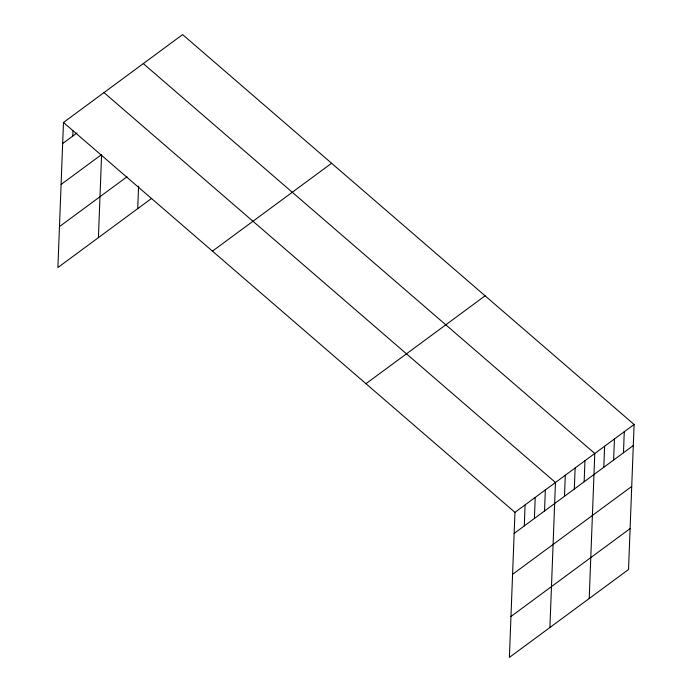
<?xml version="1.0" encoding="UTF-8"?>
<svg xmlns="http://www.w3.org/2000/svg" width="692" height="692" viewBox="0 0 692 692"><rect width="100%" height="100%" fill="white"/><g stroke="black" fill="none" stroke-linecap="round" stroke-linejoin="round"><path stroke-width="1.04" d="M63.474 122.475L514.96 512.357L509.39 657.4L628.526 569.525L634.106 424.481L182.61 34.6L63.474 122.475L57.894 267.519L151.652 198.37M72.79 136.056L72.989 130.797M98.411 237.641L101.603 154.567L61.086 184.444M137.725 208.638L138.59 186.139M524.277 525.937L525.081 504.892M534.406 518.464L535.21 497.418M544.535 510.999L545.339 489.953M549.898 627.523L555.468 482.48L103.982 92.598M564.49 496.276L565.295 475.231M574.317 489.028L575.121 467.982M584.143 481.779L584.956 460.734M589.212 598.519L594.783 453.476L143.296 63.603M603.805 467.273L604.618 446.228M613.631 460.024L614.444 438.979M623.466 452.776L624.271 431.73M62.661 143.521L77.011 132.942M59.469 226.604L127.008 176.789M212.461 251.135L331.606 163.26M365.964 383.697L485.109 295.821M514.96 512.357L634.106 424.481M514.147 533.402L633.292 445.527M512.582 574.325L631.718 486.441M510.956 616.486L630.101 528.601"/></g></svg>
